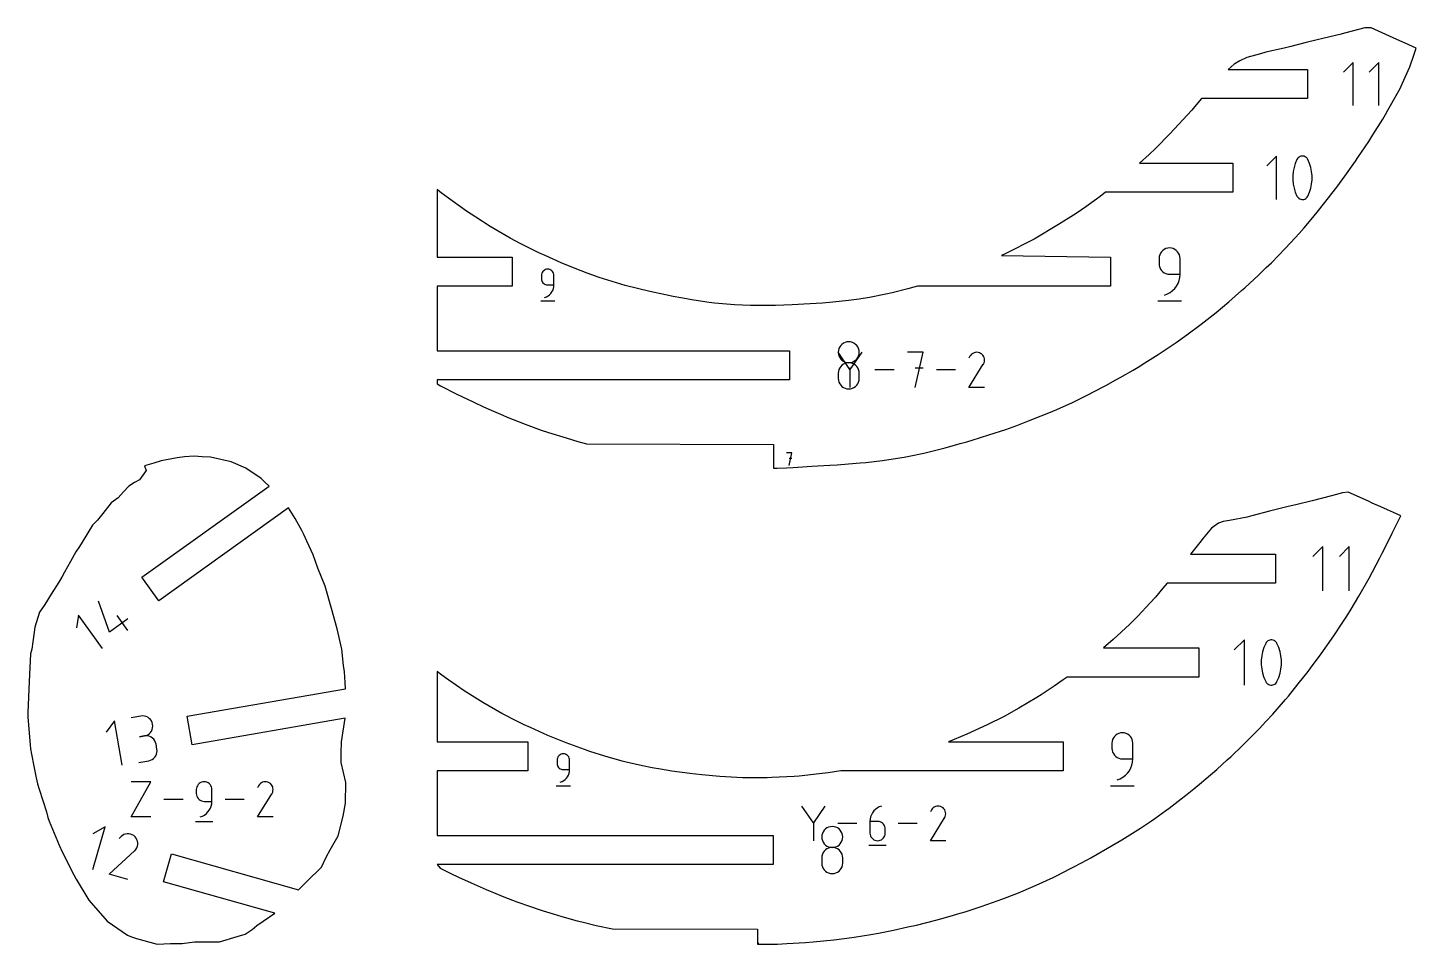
# Model space of a CAD drawing. Extents: x 1175 to 2208, y 2102 to 2749.
# Drawn here: x 1892.6 to 2080.6, y 2398.8 to 2522.9 of the extents above; entities that cross this region are included whole.
import ezdxf

# ---------------------------------------------------------------- set-up
doc = ezdxf.new("R2010")
doc.units = 0
doc.layers.add('IMPORT_-_FTPFZRFGX82OPU8', color=18, linetype='CONTINUOUS')

msp = doc.modelspace()

# ---------------------------------------------------------------- linework, layer by layer
at = {"layer": 'IMPORT_-_FTPFZRFGX82OPU8'}
for points in [[(1948.06, 2500.97), (1948.06, 2491.84), (1958.23, 2491.84), (1958.23, 2487.91), (1948.06, 2487.91), (1948.06, 2479.14), (1995.79, 2479.14), (1995.79, 2475.21), (1948.06, 2475.21), (1948.06, 2474.68), (1948.53, 2474.42), (1950.64, 2473.33), (1953.02, 2472.19), (1954.36, 2471.57), (1955.08, 2471.25), (1956.98, 2470.42), (1957.54, 2470.18), (1960, 2469.23), (1962.17, 2468.41), (1963.15, 2468.08), (1965.52, 2467.36), (1967.14, 2466.87), (1968.27, 2466.56), (1993.59, 2466.44), (1993.59, 2463.26), (1994.11, 2463.27), (1995.37, 2463.31), (1996.28, 2463.36), (1998.8, 2463.51), (2001.22, 2463.64), (2002.23, 2463.7), (2003.77, 2463.82), (2005.33, 2463.96), (2006.09, 2464.04), (2008.35, 2464.3), (2009.23, 2464.43), (2011.31, 2464.76), (2012.22, 2464.93), (2013.98, 2465.3), (2015.57, 2465.68), (2016.86, 2466), (2018.9, 2466.57), (2019.8, 2466.82), (2020.51, 2467.04), (2022.77, 2467.76), (2025.09, 2468.51), (2025.57, 2468.68), (2026.57, 2469.05), (2028.12, 2469.64), (2029.87, 2470.33), (2030.89, 2470.74), (2031.97, 2471.21), (2034.1, 2472.16), (2035.43, 2472.81), (2036.34, 2473.27), (2036.93, 2473.57), (2038.6, 2474.44), (2039.98, 2475.21), (2040.56, 2475.54), (2042.3, 2476.54), (2042.99, 2476.95), (2043.87, 2477.5), (2045.69, 2478.66), (2047.3, 2479.73), (2048.13, 2480.29), (2049.59, 2481.32), (2051.53, 2482.75), (2053.53, 2484.34), (2055.28, 2485.79), (2056.98, 2487.29), (2057.43, 2487.69), (2058.68, 2488.83), (2059.24, 2489.36), (2060.33, 2490.42), (2061.02, 2491.08), (2061.99, 2492.05), (2062.85, 2492.96), (2063.67, 2493.83), (2064.8, 2495.03), (2065.45, 2495.79), (2066.62, 2497.19), (2067.41, 2498.13), (2068.77, 2499.84), (2069.23, 2500.44), (2069.88, 2501.29), (2070.98, 2502.79), (2072.41, 2504.83), (2072.73, 2505.3), (2074.2, 2507.51), (2074.77, 2508.41), (2076.1, 2510.53), (2076.48, 2511.15), (2076.81, 2511.74), (2078.1, 2514.05), (2078.44, 2514.66), (2078.74, 2515.32), (2079.79, 2517.58), (2080.31, 2519.19), (2080.63, 2520.11), (2079.62, 2520.57), (2077.51, 2521.53), (2074.54, 2522.89), (2073.68, 2522.86), (2071.12, 2522.21), (2070.28, 2521.99), (2068.19, 2521.46), (2067.04, 2521.2), (2065.74, 2520.88), (2063.46, 2520.32), (2062.77, 2520.15), (2060.25, 2519.59), (2059.56, 2519.37), (2057.7, 2518.85), (2056.77, 2518.41), (2055.98, 2517.98), (2055.15, 2517.24), (2065.9, 2517.24), (2065.9, 2513.31), (2051.55, 2513.31), (2050.6, 2512.18), (2050.24, 2511.75), (2047.87, 2509.16), (2047.3, 2508.56), (2045.32, 2506.56), (2044.48, 2505.75), (2043.17, 2504.54), (2055.79, 2504.54), (2055.79, 2500.61), (2038.55, 2500.61), (2037.85, 2500.05), (2037.33, 2499.66), (2035.9, 2498.65), (2034.72, 2497.83), (2034.25, 2497.52), (2032.22, 2496.24), (2028.89, 2494.28), (2024.98, 2492.26), (2024.47, 2492.04), (2039.24, 2491.84), (2039.24, 2487.91), (2013.11, 2487.91), (2012.6, 2487.76), (2011.81, 2487.54), (2009.68, 2486.98), (2008.83, 2486.8), (2006.63, 2486.38), (2005.19, 2486.16), (2003.75, 2485.96), (2001.63, 2485.75), (2000.24, 2485.61), (1997.71, 2485.44), (1996.94, 2485.4), (1996.12, 2485.36), (1993.87, 2485.28), (1992.09, 2485.29), (1990.5, 2485.29), (1988.34, 2485.38), (1985.63, 2485.6), (1984.92, 2485.69), (1982.81, 2486.02), (1981.05, 2486.31), (1980.02, 2486.5), (1978.98, 2486.71), (1976.85, 2487.17), (1973.52, 2487.99), (1969.99, 2489.09), (1968.39, 2489.66), (1966.75, 2490.29), (1964.85, 2491.08), (1962.68, 2492.03), (1961.84, 2492.43), (1959.42, 2493.63), (1957.96, 2494.41), (1955.25, 2495.97), (1953.29, 2497.23), (1952.04, 2498.05), (1949.29, 2500.03), (1948.44, 2500.67)], [(2064.87, 2499.71), (2065.01, 2499.66), (2065.15, 2499.63), (2065.29, 2499.63), (2065.43, 2499.65), (2065.56, 2499.7), (2065.68, 2499.77), (2065.79, 2499.85), (2065.89, 2499.96), (2065.96, 2500.09), (2066.19, 2500.62), (2066.36, 2501.16), (2066.47, 2501.72), (2066.53, 2502.29), (2066.53, 2502.85), (2066.47, 2503.42), (2066.36, 2503.98), (2066.19, 2504.52), (2065.96, 2505.06), (2065.93, 2505.11), (2065.9, 2505.16), (2065.87, 2505.21), (2065.83, 2505.26), (2065.78, 2505.3), (2065.74, 2505.34), (2065.69, 2505.37), (2065.64, 2505.41), (2065.59, 2505.43), (2065.45, 2505.49), (2065.31, 2505.51), (2065.16, 2505.51), (2065.03, 2505.49), (2064.89, 2505.45), (2064.77, 2505.38), (2064.66, 2505.29), (2064.57, 2505.18), (2064.49, 2505.06), (2064.26, 2504.52), (2064.09, 2503.98), (2063.98, 2503.42), (2063.93, 2502.86), (2063.93, 2502.29), (2063.98, 2501.72), (2064.09, 2501.17), (2064.26, 2500.62), (2064.49, 2500.09), (2064.52, 2500.03), (2064.55, 2499.98), (2064.59, 2499.93), (2064.63, 2499.89), (2064.67, 2499.84), (2064.72, 2499.81), (2064.76, 2499.77), (2064.82, 2499.74)], [(2005.21, 2478.94), (2005.19, 2479.2), (2005.12, 2479.44), (2005.02, 2479.66), (2004.88, 2479.85), (2004.71, 2480.02), (2004.51, 2480.16), (2004.29, 2480.27), (2004.05, 2480.34), (2003.79, 2480.36), (2003.54, 2480.34), (2003.3, 2480.27), (2003.08, 2480.16), (2002.88, 2480.02), (2002.71, 2479.85), (2002.57, 2479.66), (2002.47, 2479.44), (2002.4, 2479.2), (2002.38, 2478.94), (2002.4, 2478.69), (2002.47, 2478.45), (2002.57, 2478.23), (2002.71, 2478.03), (2002.88, 2477.86), (2003.08, 2477.72), (2003.3, 2477.61), (2003.54, 2477.55), (2003.79, 2477.52), (2004.05, 2477.55), (2004.29, 2477.61), (2004.51, 2477.72), (2004.71, 2477.86), (2004.88, 2478.03), (2005.02, 2478.23), (2005.12, 2478.45), (2005.19, 2478.69)], [(2002.38, 2475.4), (2002.4, 2475.15), (2002.47, 2474.91), (2002.57, 2474.69), (2002.71, 2474.49), (2002.88, 2474.32), (2003.08, 2474.18), (2003.3, 2474.07), (2003.54, 2474.01), (2003.79, 2473.99), (2004.05, 2474.01), (2004.29, 2474.07), (2004.51, 2474.18), (2004.71, 2474.32), (2004.88, 2474.49), (2005.02, 2474.69), (2005.12, 2474.91), (2005.19, 2475.15), (2005.21, 2475.4), (2005.21, 2476.11), (2005.19, 2476.36), (2005.12, 2476.6), (2005.02, 2476.82), (2004.88, 2477.02), (2004.71, 2477.19), (2004.51, 2477.33), (2004.29, 2477.44), (2004.05, 2477.5), (2003.79, 2477.52), (2003.54, 2477.5), (2003.3, 2477.44), (2003.08, 2477.33), (2002.88, 2477.19), (2002.71, 2477.02), (2002.57, 2476.82), (2002.47, 2476.6), (2002.4, 2476.36), (2002.38, 2476.11)], [(1910.17, 2398.78), (1911.95, 2398.88), (1913.55, 2398.86), (1915.2, 2399.12), (1917.15, 2399.11), (1918.59, 2399.11), (1920.99, 2399.82), (1922.08, 2400.15), (1923.01, 2400.76), (1923.66, 2401.31), (1924.53, 2401.91), (1926.07, 2402.98), (1911.04, 2407.25), (1912.11, 2411.03), (1929.28, 2406.16), (1931.1, 2407.94), (1931.74, 2408.56), (1932.4, 2409.2), (1933.11, 2410.67), (1933.59, 2411.55), (1934.68, 2413.46), (1935.35, 2416.14), (1935.66, 2417.87), (1935.72, 2420.69), (1935.09, 2423.4), (1935.07, 2424.66), (1935.13, 2426.2), (1935.63, 2429.39), (1914.92, 2425.78), (1914.24, 2429.66), (1935.68, 2433.39), (1935.62, 2434.21), (1935.52, 2435.66), (1935.41, 2436.51), (1935.15, 2438.75), (1934.51, 2441.48), (1933.75, 2444.25), (1932.89, 2447.27), (1932.4, 2448.51), (1931.93, 2449.72), (1931.28, 2451.5), (1930.73, 2452.69), (1930.41, 2453.37), (1930.01, 2454.26), (1929.73, 2454.81), (1928.83, 2456.43), (1927.95, 2457.86), (1910.37, 2445.28), (1908.08, 2448.48), (1925.32, 2460.82), (1924.68, 2461.41), (1924.26, 2461.83), (1922.18, 2463.25), (1920.2, 2464.11), (1917.36, 2464.75), (1916.25, 2464.78), (1915.19, 2464.86), (1913.84, 2464.8), (1912.86, 2464.64), (1910.68, 2464.25), (1909.73, 2463.95), (1908.44, 2463.56), (1908.68, 2462.95), (1907.78, 2461.65), (1907.11, 2461.31), (1906.32, 2460.81), (1905.62, 2460.04), (1904.89, 2459.24), (1903.93, 2458.56), (1902.82, 2457.12), (1902.06, 2456.2), (1901.41, 2455.51), (1900, 2453.21), (1899.63, 2452.65), (1899.14, 2451.91), (1898.41, 2450.59), (1897.63, 2449.17), (1897.25, 2448.49), (1896.86, 2447.82), (1895.8, 2446.17), (1894.93, 2444.81), (1894.25, 2443.75), (1893.6, 2441.74), (1893.51, 2441.05), (1893.34, 2439.74), (1893.21, 2438.75), (1893, 2438.12), (1892.82, 2434.34), (1892.64, 2430.17), (1892.66, 2429.52), (1892.97, 2425.8), (1893.01, 2425.25), (1893.13, 2424.52), (1893.47, 2422.88), (1893.79, 2421.32), (1893.96, 2420.52), (1894.19, 2419.79), (1894.68, 2418.24), (1895.17, 2416.69), (1895.36, 2415.95), (1895.52, 2415.46), (1896.9, 2412.22), (1897.32, 2411.29), (1898.86, 2408.2), (1899.18, 2407.58), (1900.9, 2404.76), (1903.4, 2401.91), (1906.15, 2400), (1906.7, 2399.77), (1907.36, 2399.58)], [(1948.06, 2435.71), (1948.06, 2426.21), (1960.35, 2426.21), (1960.35, 2422.27), (1948.06, 2422.27), (1948.06, 2413.51), (1993.57, 2413.51), (1993.57, 2409.57), (1948.06, 2409.57), (1948.46, 2409.1), (1949.93, 2408.36), (1950.95, 2407.86), (1952.66, 2407.08), (1954.69, 2406.2), (1956.02, 2405.65), (1957.11, 2405.22), (1958.84, 2404.54), (1959.39, 2404.33), (1960.16, 2404.07), (1962.44, 2403.31), (1963.79, 2402.88), (1964.94, 2402.53), (1967.03, 2401.96), (1967.68, 2401.8), (1969.58, 2401.33), (1971.79, 2400.85), (1991.45, 2400.81), (1991.45, 2398.78), (1994.15, 2398.79), (1995.41, 2398.86), (1997.96, 2399), (1998.98, 2399.09), (2001.8, 2399.38), (2003.54, 2399.61), (2004.53, 2399.75), (2006.8, 2400.09), (2007.82, 2400.27), (2009.86, 2400.69), (2011.8, 2401.12), (2012.98, 2401.38), (2015.6, 2402.03), (2016.1, 2402.17), (2017.54, 2402.58), (2018.88, 2402.98), (2019.54, 2403.19), (2021.71, 2403.9), (2024.01, 2404.7), (2024.52, 2404.89), (2026.56, 2405.67), (2027.41, 2406.03), (2029.17, 2406.79), (2031.48, 2407.83), (2031.95, 2408.06), (2033.82, 2409.02), (2034.36, 2409.3), (2036.07, 2410.19), (2036.58, 2410.46), (2038.85, 2411.77), (2040.77, 2412.92), (2042.21, 2413.83), (2043.29, 2414.52), (2044.79, 2415.5), (2045.23, 2415.81), (2046.72, 2416.89), (2047.17, 2417.23), (2048.81, 2418.46), (2049.4, 2418.93), (2050.51, 2419.84), (2051.54, 2420.68), (2052.2, 2421.24), (2053.62, 2422.46), (2055.05, 2423.75), (2055.53, 2424.18), (2057.15, 2425.72), (2057.55, 2426.13), (2058.73, 2427.31), (2059.42, 2428.01), (2060.29, 2428.93), (2061.2, 2429.95), (2061.8, 2430.63), (2062.95, 2431.93), (2063.33, 2432.38), (2064.67, 2434.04), (2066.01, 2435.72), (2066.34, 2436.15), (2067.76, 2438.1), (2069.18, 2440.08), (2069.57, 2440.68), (2070.51, 2442.13), (2071.23, 2443.23), (2071.82, 2444.17), (2072.86, 2445.94), (2074.24, 2448.37), (2074.7, 2449.23), (2075.69, 2451.1), (2076.03, 2451.76), (2076.6, 2452.89), (2077.38, 2454.47), (2078.16, 2456), (2078.55, 2456.79), (2077.56, 2457.24), (2076.76, 2457.59), (2075.83, 2458.01), (2074.67, 2458.53), (2074.15, 2458.76), (2071.41, 2459.99), (2070.64, 2459.9), (2069.16, 2459.52), (2066.54, 2458.85), (2064.33, 2458.29), (2063.3, 2458.04), (2060.79, 2457.43), (2058.38, 2456.78), (2057.76, 2456.63), (2055.34, 2456.18), (2054.51, 2456.01), (2053.84, 2455.79), (2052.93, 2455.12), (2051.8, 2453.75), (2051.35, 2453.19), (2050.08, 2451.61), (2061.56, 2451.61), (2061.56, 2447.67), (2046.91, 2447.67), (2046.33, 2446.98), (2045.32, 2445.8), (2044.62, 2445.02), (2042.92, 2443.22), (2041.8, 2442.1), (2039.61, 2440.04), (2038.29, 2438.91), (2051.2, 2438.91), (2051.2, 2434.97), (2033.39, 2434.97), (2032.85, 2434.58), (2031.63, 2433.72), (2029.83, 2432.55), (2029.25, 2432.18), (2026.84, 2430.77), (2024.82, 2429.64), (2022.54, 2428.51), (2021.47, 2428), (2019.79, 2427.23), (2018.05, 2426.5), (2017.32, 2426.21), (2032.85, 2426.21), (2032.85, 2422.27), (2002.71, 2422.27), (2000.99, 2421.99), (1999.81, 2421.84), (1997.09, 2421.56), (1996.39, 2421.51), (1993.39, 2421.35), (1992.75, 2421.33), (1989.94, 2421.33), (1989.41, 2421.33), (1986.36, 2421.5), (1983.92, 2421.7), (1983.06, 2421.79), (1982.27, 2421.89), (1979.86, 2422.23), (1978.32, 2422.48), (1977.19, 2422.68), (1975.86, 2422.96), (1973.65, 2423.45), (1973.13, 2423.58), (1970.79, 2424.26), (1968.74, 2424.9), (1968, 2425.15), (1965.52, 2426.05), (1963.07, 2427.06), (1960.69, 2428.12), (1959.86, 2428.49), (1959.04, 2428.9), (1956.85, 2430.02), (1954.24, 2431.5), (1951.72, 2433.12), (1949.65, 2434.54), (1949.18, 2434.87), (1948.51, 2435.37)], [(2060.65, 2433.96), (2060.79, 2433.9), (2060.94, 2433.88), (2061.08, 2433.88), (2061.23, 2433.9), (2061.36, 2433.95), (2061.49, 2434.02), (2061.61, 2434.11), (2061.7, 2434.22), (2061.78, 2434.35), (2062.02, 2434.9), (2062.2, 2435.47), (2062.31, 2436.05), (2062.37, 2436.64), (2062.37, 2437.23), (2062.31, 2437.82), (2062.2, 2438.4), (2062.02, 2438.97), (2061.78, 2439.52), (2061.75, 2439.57), (2061.72, 2439.63), (2061.68, 2439.68), (2061.64, 2439.73), (2061.6, 2439.77), (2061.55, 2439.81), (2061.5, 2439.85), (2061.44, 2439.88), (2061.39, 2439.91), (2061.25, 2439.97), (2061.1, 2439.99), (2060.95, 2439.99), (2060.81, 2439.97), (2060.67, 2439.92), (2060.54, 2439.85), (2060.43, 2439.76), (2060.33, 2439.65), (2060.25, 2439.52), (2060.02, 2438.97), (2059.84, 2438.4), (2059.72, 2437.82), (2059.66, 2437.23), (2059.66, 2436.64), (2059.72, 2436.06), (2059.84, 2435.47), (2060.02, 2434.91), (2060.25, 2434.35), (2060.28, 2434.3), (2060.31, 2434.24), (2060.35, 2434.19), (2060.39, 2434.15), (2060.44, 2434.1), (2060.49, 2434.06), (2060.54, 2434.02), (2060.59, 2433.99)], [(2002.98, 2413.31), (2002.96, 2413.56), (2002.9, 2413.8), (2002.79, 2414.02), (2002.65, 2414.22), (2002.48, 2414.39), (2002.28, 2414.53), (2002.06, 2414.63), (2001.82, 2414.7), (2001.57, 2414.72), (2001.31, 2414.7), (2001.07, 2414.63), (2000.85, 2414.53), (2000.65, 2414.39), (2000.48, 2414.22), (2000.34, 2414.02), (2000.24, 2413.8), (2000.17, 2413.56), (2000.15, 2413.31), (2000.17, 2413.05), (2000.24, 2412.81), (2000.34, 2412.59), (2000.48, 2412.39), (2000.66, 2412.22), (2000.85, 2412.08), (2001.07, 2411.98), (2001.31, 2411.91), (2001.57, 2411.89), (2001.82, 2411.91), (2002.06, 2411.98), (2002.28, 2412.08), (2002.48, 2412.22), (2002.65, 2412.39), (2002.79, 2412.59), (2002.9, 2412.81), (2002.96, 2413.05)], [(2000.15, 2409.76), (2000.17, 2409.51), (2000.24, 2409.27), (2000.34, 2409.05), (2000.48, 2408.85), (2000.66, 2408.68), (2000.85, 2408.54), (2001.07, 2408.44), (2001.31, 2408.37), (2001.57, 2408.35), (2001.82, 2408.37), (2002.06, 2408.44), (2002.28, 2408.54), (2002.48, 2408.68), (2002.65, 2408.85), (2002.79, 2409.05), (2002.9, 2409.27), (2002.96, 2409.51), (2002.98, 2409.76), (2002.98, 2410.47), (2002.96, 2410.73), (2002.9, 2410.97), (2002.79, 2411.19), (2002.65, 2411.38), (2002.48, 2411.56), (2002.28, 2411.7), (2002.06, 2411.8), (2001.82, 2411.87), (2001.57, 2411.89), (2001.31, 2411.87), (2001.07, 2411.8), (2000.85, 2411.7), (2000.65, 2411.56), (2000.48, 2411.38), (2000.34, 2411.19), (2000.24, 2410.97), (2000.17, 2410.73), (2000.15, 2410.47)]]:
    msp.add_lwpolyline(points, close=True, dxfattribs=at)
for points in [[(2072.09, 2512.38), (2072.09, 2518.17), (2070.8, 2516.89)], [(2075.55, 2512.38), (2075.55, 2518.17), (2074.26, 2516.89)], [(2061.72, 2499.63), (2061.72, 2505.52), (2060.4, 2504.21)], [(2046.53, 2486.69), (2046.94, 2486.84), (2047.31, 2487.04), (2047.64, 2487.29), (2047.94, 2487.59), (2048.19, 2487.92), (2048.39, 2488.28), (2048.53, 2488.68), (2048.63, 2489.09), (2048.66, 2489.52), (2048.66, 2491.65), (2048.63, 2491.9), (2048.57, 2492.14), (2048.46, 2492.36), (2048.32, 2492.56), (2048.15, 2492.73), (2047.96, 2492.87), (2047.73, 2492.98), (2047.49, 2493.04), (2047.24, 2493.07), (2046.99, 2493.04), (2046.75, 2492.98), (2046.52, 2492.87), (2046.33, 2492.73), (2046.16, 2492.56), (2046.02, 2492.36), (2045.91, 2492.14), (2045.85, 2491.9), (2045.82, 2491.65), (2045.82, 2490.94), (2045.85, 2490.68), (2045.91, 2490.44), (2046.02, 2490.22), (2046.16, 2490.02), (2046.33, 2489.85), (2046.52, 2489.71), (2046.75, 2489.61), (2046.99, 2489.54), (2047.24, 2489.52), (2048.66, 2489.52)], [(1962.62, 2486.37), (1962.86, 2486.46), (1963.08, 2486.58), (1963.28, 2486.73), (1963.46, 2486.91), (1963.61, 2487.11), (1963.73, 2487.33), (1963.82, 2487.56), (1963.87, 2487.81), (1963.89, 2488.07), (1963.89, 2489.34), (1963.88, 2489.5), (1963.84, 2489.64), (1963.78, 2489.77), (1963.69, 2489.89), (1963.59, 2489.99), (1963.47, 2490.08), (1963.34, 2490.14), (1963.2, 2490.18), (1963.04, 2490.19), (1962.89, 2490.18), (1962.75, 2490.14), (1962.61, 2490.08), (1962.5, 2489.99), (1962.39, 2489.89), (1962.31, 2489.77), (1962.25, 2489.64), (1962.21, 2489.5), (1962.19, 2489.34), (1962.19, 2488.92), (1962.21, 2488.76), (1962.25, 2488.62), (1962.31, 2488.49), (1962.39, 2488.37), (1962.5, 2488.27), (1962.61, 2488.18), (1962.75, 2488.12), (1962.89, 2488.08), (1963.04, 2488.07), (1963.89, 2488.07)], [(1962.09, 2485.89), (1964, 2485.89)], [(2045.65, 2485.89), (2048.84, 2485.89)], [(2005.56, 2478.94), (2003.96, 2476.63), (2002.37, 2478.94)], [(2012.81, 2474.16), (2013.87, 2478.94), (2011.75, 2478.94)], [(2022.18, 2474.16), (2020.06, 2474.16), (2022.02, 2477.32), (2022.02, 2477.32), (2022.02, 2477.32), (2022.02, 2477.32), (2022.03, 2477.33), (2022.03, 2477.33), (2022.03, 2477.33), (2022.03, 2477.34), (2022.03, 2477.34), (2022.04, 2477.34), (2022.12, 2477.52), (2022.16, 2477.7), (2022.18, 2477.88), (2022.16, 2478.06), (2022.12, 2478.24), (2022.04, 2478.4), (2021.94, 2478.55), (2021.81, 2478.68), (2021.65, 2478.79), (2021.48, 2478.87), (2021.3, 2478.92), (2021.11, 2478.94), (2020.93, 2478.92), (2020.76, 2478.87), (2020.59, 2478.8), (2020.44, 2478.69), (2020.31, 2478.56), (2020.2, 2478.4), (2020.06, 2478.14)], [(2003.96, 2476.82), (2003.96, 2474.16)], [(2009.96, 2476.55), (2007.35, 2476.55)], [(2013.87, 2476.81), (2012.81, 2476.81)], [(2018.27, 2476.55), (2015.66, 2476.55)], [(1995.73, 2463.63), (1996.11, 2465.32), (1995.36, 2465.32)], [(1996.11, 2464.57), (1995.73, 2464.57)], [(2067.97, 2446.63), (2067.97, 2452.65), (2066.64, 2451.31)], [(2071.57, 2446.63), (2071.57, 2452.65), (2070.23, 2451.31)], [(1906.21, 2442.83), (1903.71, 2441.04), (1902.2, 2445.26)], [(1902.74, 2438.83), (1899.52, 2443.33), (1899.23, 2441.62)], [(1906.18, 2441.29), (1904.75, 2443.29)], [(2057.37, 2433.88), (2057.37, 2440), (2056, 2438.64)], [(1905.42, 2423.02), (1904.37, 2429.05), (1903.26, 2427.48)], [(1907.68, 2423.41), (1909.02, 2423.64), (1909.26, 2423.71), (1909.48, 2423.81), (1909.67, 2423.95), (1909.83, 2424.11), (1909.96, 2424.3), (1910.06, 2424.51), (1910.13, 2424.74), (1910.15, 2424.97), (1910.13, 2425.22), (1910.01, 2425.89), (1909.95, 2426.12), (1909.85, 2426.34), (1909.71, 2426.53), (1909.55, 2426.69), (1909.36, 2426.83), (1909.15, 2426.93), (1908.92, 2426.99), (1908.68, 2427.01), (1908.44, 2426.99), (1907.77, 2426.88), (1908.44, 2426.99), (1908.68, 2427.06), (1908.89, 2427.16), (1909.08, 2427.29), (1909.25, 2427.46), (1909.38, 2427.65), (1909.48, 2427.86), (1909.54, 2428.09), (1909.57, 2428.32), (1909.55, 2428.57), (1909.48, 2428.8), (1909.38, 2429.02), (1909.25, 2429.21), (1909.08, 2429.37), (1908.89, 2429.51), (1908.68, 2429.61), (1908.46, 2429.67), (1908.22, 2429.69), (1907.97, 2429.67), (1906.63, 2429.44)], [(2040.14, 2421.05), (2040.55, 2421.2), (2040.92, 2421.41), (2041.25, 2421.66), (2041.55, 2421.95), (2041.8, 2422.28), (2042, 2422.65), (2042.14, 2423.04), (2042.24, 2423.45), (2042.27, 2423.88), (2042.27, 2426.01), (2042.24, 2426.27), (2042.18, 2426.51), (2042.07, 2426.73), (2041.93, 2426.93), (2041.76, 2427.1), (2041.56, 2427.24), (2041.34, 2427.34), (2041.1, 2427.41), (2040.85, 2427.43), (2040.6, 2427.41), (2040.36, 2427.34), (2040.14, 2427.24), (2039.94, 2427.1), (2039.77, 2426.93), (2039.63, 2426.73), (2039.52, 2426.51), (2039.46, 2426.27), (2039.43, 2426.01), (2039.43, 2425.3), (2039.46, 2425.05), (2039.52, 2424.81), (2039.63, 2424.59), (2039.77, 2424.39), (2039.94, 2424.22), (2040.14, 2424.08), (2040.36, 2423.97), (2040.6, 2423.91), (2040.85, 2423.88), (2042.27, 2423.88)], [(1964.73, 2420.73), (1964.98, 2420.82), (1965.2, 2420.94), (1965.4, 2421.1), (1965.58, 2421.27), (1965.73, 2421.47), (1965.85, 2421.69), (1965.94, 2421.93), (1965.99, 2422.17), (1966.01, 2422.43), (1966.01, 2423.71), (1966, 2423.86), (1965.96, 2424), (1965.89, 2424.14), (1965.81, 2424.26), (1965.71, 2424.36), (1965.59, 2424.44), (1965.46, 2424.51), (1965.31, 2424.55), (1965.16, 2424.56), (1965.01, 2424.55), (1964.86, 2424.51), (1964.73, 2424.44), (1964.61, 2424.36), (1964.51, 2424.26), (1964.43, 2424.14), (1964.36, 2424), (1964.32, 2423.86), (1964.31, 2423.71), (1964.31, 2423.28), (1964.32, 2423.13), (1964.36, 2422.99), (1964.43, 2422.85), (1964.51, 2422.73), (1964.61, 2422.63), (1964.73, 2422.55), (1964.86, 2422.48), (1965.01, 2422.45), (1965.16, 2422.43), (1966.01, 2422.43)], [(1909.29, 2416.02), (1906.65, 2416.02), (1909.29, 2420.78), (1906.65, 2420.78)], [(1915.99, 2416.02), (1916.29, 2416.13), (1916.57, 2416.28), (1916.82, 2416.47), (1917.04, 2416.69), (1917.22, 2416.94), (1917.37, 2417.21), (1917.48, 2417.5), (1917.55, 2417.81), (1917.57, 2418.13), (1917.57, 2419.72), (1917.56, 2419.91), (1917.51, 2420.09), (1917.43, 2420.25), (1917.33, 2420.4), (1917.2, 2420.53), (1917.05, 2420.63), (1916.89, 2420.71), (1916.71, 2420.76), (1916.52, 2420.78), (1916.33, 2420.76), (1916.15, 2420.71), (1915.98, 2420.63), (1915.84, 2420.53), (1915.71, 2420.4), (1915.61, 2420.25), (1915.53, 2420.09), (1915.48, 2419.91), (1915.46, 2419.72), (1915.46, 2419.19), (1915.48, 2419), (1915.53, 2418.82), (1915.61, 2418.66), (1915.71, 2418.51), (1915.84, 2418.38), (1915.98, 2418.28), (1916.15, 2418.2), (1916.33, 2418.15), (1916.52, 2418.13), (1917.57, 2418.13)], [(1925.86, 2416.02), (1923.74, 2416.02), (1925.7, 2419.16), (1925.7, 2419.16), (1925.7, 2419.17), (1925.7, 2419.17), (1925.71, 2419.17), (1925.71, 2419.18), (1925.71, 2419.18), (1925.71, 2419.18), (1925.71, 2419.19), (1925.72, 2419.19), (1925.8, 2419.36), (1925.84, 2419.54), (1925.86, 2419.72), (1925.84, 2419.9), (1925.8, 2420.08), (1925.72, 2420.24), (1925.62, 2420.39), (1925.49, 2420.53), (1925.33, 2420.64), (1925.16, 2420.72), (1924.98, 2420.76), (1924.8, 2420.78), (1924.62, 2420.76), (1924.44, 2420.71), (1924.28, 2420.64), (1924.13, 2420.53), (1924, 2420.4), (1923.89, 2420.25), (1923.75, 2419.98)], [(1964.2, 2420.25), (1966.12, 2420.25)], [(2039.26, 2420.25), (2042.45, 2420.25)], [(1913.68, 2418.4), (1911.08, 2418.4)], [(1921.96, 2418.4), (1919.36, 2418.4)], [(2000.57, 2417.49), (1999.01, 2415.23), (1997.44, 2417.49)], [(2008.23, 2417.49), (2007.93, 2417.38), (2007.66, 2417.23), (2007.41, 2417.04), (2007.2, 2416.83), (2007.01, 2416.58), (2006.87, 2416.31), (2006.76, 2416.02), (2006.69, 2415.72), (2006.67, 2415.4), (2006.67, 2413.84), (2006.68, 2413.65), (2006.73, 2413.48), (2006.81, 2413.31), (2006.91, 2413.17), (2007.04, 2413.04), (2007.18, 2412.94), (2007.35, 2412.86), (2007.52, 2412.81), (2007.71, 2412.8), (2007.9, 2412.81), (2008.07, 2412.86), (2008.24, 2412.94), (2008.38, 2413.04), (2008.51, 2413.17), (2008.61, 2413.31), (2008.69, 2413.48), (2008.74, 2413.65), (2008.75, 2413.84), (2008.75, 2414.36), (2008.74, 2414.55), (2008.69, 2414.72), (2008.61, 2414.89), (2008.51, 2415.03), (2008.38, 2415.16), (2008.24, 2415.26), (2008.07, 2415.34), (2007.9, 2415.38), (2007.71, 2415.4), (2006.67, 2415.4)], [(2016.93, 2412.8), (2014.85, 2412.8), (2016.77, 2415.9), (2016.78, 2415.9), (2016.78, 2415.91), (2016.78, 2415.91), (2016.78, 2415.91), (2016.78, 2415.91), (2016.79, 2415.92), (2016.79, 2415.92), (2016.79, 2415.92), (2016.79, 2415.93), (2016.87, 2416.1), (2016.92, 2416.28), (2016.93, 2416.46), (2016.92, 2416.63), (2016.87, 2416.8), (2016.8, 2416.97), (2016.69, 2417.12), (2016.57, 2417.25), (2016.41, 2417.35), (2016.24, 2417.43), (2016.06, 2417.48), (2015.88, 2417.49), (2015.71, 2417.48), (2015.53, 2417.43), (2015.37, 2417.36), (2015.22, 2417.25), (2015.09, 2417.13), (2014.99, 2416.97), (2014.85, 2416.71)], [(1901.47, 2408.88), (1903.11, 2414.67), (1901.46, 2413.75)], [(1915.33, 2415.42), (1917.71, 2415.42)], [(1999.01, 2415.41), (1999.01, 2412.8)], [(2004.9, 2415.14), (2002.34, 2415.14)], [(2013.08, 2415.14), (2010.51, 2415.14)], [(1906.21, 2407.54), (1903.64, 2408.27), (1907.1, 2411.42), (1907.1, 2411.42), (1907.1, 2411.42), (1907.11, 2411.42), (1907.11, 2411.43), (1907.11, 2411.43), (1907.12, 2411.43), (1907.12, 2411.44), (1907.12, 2411.44), (1907.13, 2411.44), (1907.29, 2411.63), (1907.41, 2411.83), (1907.49, 2412.05), (1907.53, 2412.27), (1907.53, 2412.5), (1907.5, 2412.72), (1907.42, 2412.94), (1907.31, 2413.15), (1907.16, 2413.34), (1906.98, 2413.49), (1906.77, 2413.61), (1906.56, 2413.69), (1906.33, 2413.73), (1906.1, 2413.74), (1905.88, 2413.7), (1905.66, 2413.63), (1905.46, 2413.51), (1905.27, 2413.36), (1905.01, 2413.08)], [(2006.54, 2412.21), (2008.88, 2412.21)], [(1991.59, 2398.8), (1991.61, 2398.88), (1991.57, 2398.88)], [(1991.61, 2398.85), (1991.59, 2398.85)]]:
    msp.add_lwpolyline(points, dxfattribs=at)

doc.saveas('drawing.dxf')
